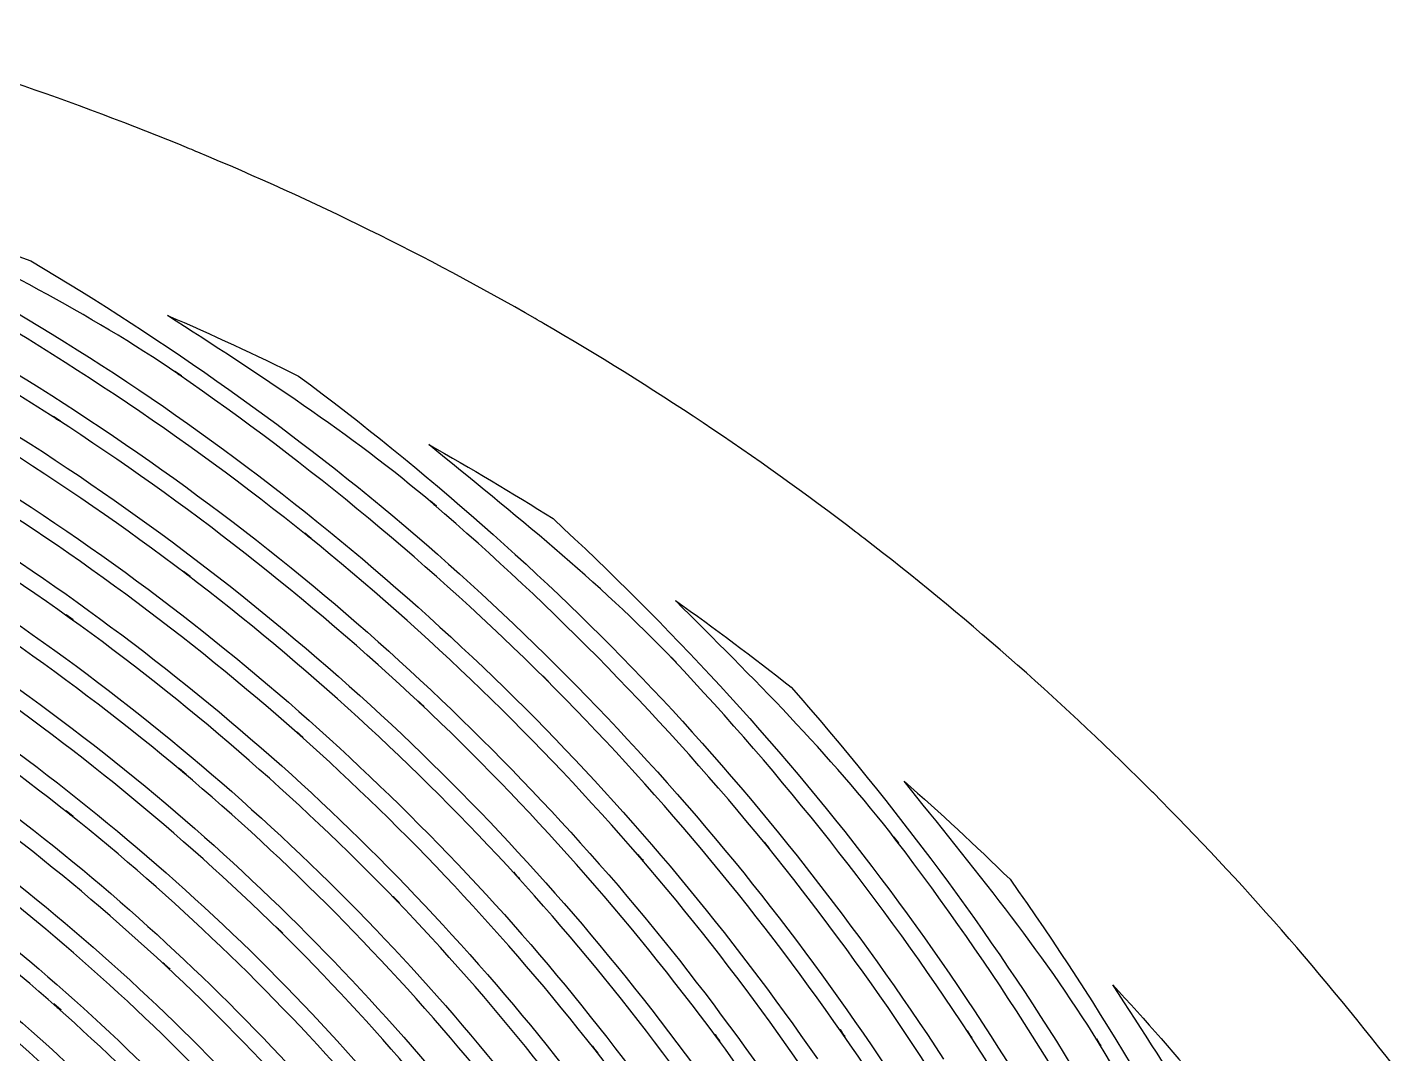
# Model space of a CAD drawing. Extents: x 1 to 1501, y -1248 to 252.
# Drawn here: x 996 to 1345.4, y -34.7 to 226.4 of the extents above; entities that cross this region are included whole.
import ezdxf

# ---------------------------------------------------------------- set-up
doc = ezdxf.new("R2010")
doc.units = 0
doc.layers.add('Ebene_1', color=7, linetype='CONTINUOUS')

msp = doc.modelspace()

# ---------------------------------------------------------------- linework, layer by layer
at = {"layer": 'Ebene_1', "color": 7}
for p, q in [((1031.6685, 153.069), (1031.6685, 153.07123)), ((1035.2088, 137.69634), (1033.5491, 138.83637)), ((1034.3211, 138.19657), (1034.3208, 138.19654)), ((1004.3971, 126.21461), (1002.6561, 127.33911)), ((1003.4741, 126.69931), (1003.4741, 126.69931)), ((1098.1507, 120.20542), (1098.1507, 120.20032)), ((1100.0743, 104.53464), (1098.5427, 105.84142)), ((1099.2407, 105.12402), (1099.2403, 105.12404)), ((1068.2351, 96.33723), (1066.622, 97.63625)), ((1067.366, 96.91505), (1067.3661, 96.91503)), ((1037.4035, 86.67414), (1035.7012, 87.96539)), ((1036.4842, 87.24799), (1036.4845, 87.24804)), ((1160.86, 80.54349), (1160.86, 80.53969)), ((1007.6429, 75.60728), (1005.8553, 76.8869)), ((1006.6853, 76.1695), (1006.6849, 76.16958)), ((1161.1193, 64.76927), (1159.735, 66.23502)), ((1160.375, 65.42462), (1160.3753, 65.42457)), ((1128.5981, 59.94547), (1127.1285, 61.41122)), ((1127.8035, 60.60462), (1127.8031, 60.60467)), ((1096.925, 53.55897), (1095.37, 55.02085)), ((1096.08, 54.22204), (1096.08, 54.22207)), ((1066.1757, 45.66024), (1064.5315, 47.12212)), ((1065.2875, 46.31552), (1065.2877, 46.31554)), ((1036.4106, 36.31119), (1034.6696, 37.77307)), ((1035.4686, 36.96657), (1035.4686, 36.96649)), ((1219.0519, 34.56879), (1219.0518, 34.57399)), ((1007.6935, 25.56616), (1005.8633, 27.02804)), ((1006.7283, 26.19824), (1006.7275, 26.19826)), ((1184.8239, 17.45026), (1183.5171, 19.0556)), ((1184.0951, 18.1948), (1184.0949, 18.19476)), ((1217.6749, 18.84624), (1216.4496, 20.44384)), ((1216.9886, 19.59074), (1216.9889, 19.59074)), ((1152.6592, 14.41017), (1151.2671, 16.02328)), ((1151.8841, 15.15858), (1151.8832, 15.15857)), ((1121.2502, 9.76472), (1119.7689, 11.39333)), ((1120.4479, 10.49753), (1120.4472, 10.49762)), ((1090.6742, 3.57994), (1089.096, 5.21244)), ((1089.798, 4.33604), (1089.7982, 4.33604)), ((1060.9951, -4.10564), (1059.3199, -2.46151)), ((1060.0759, -3.35341), (1060.0761, -3.35334)), ((1032.2774, -13.22977), (1030.5053, -11.57403)), ((1031.3233, -12.49303), (1031.3234, -12.49297)), ((1272.1445, -17.25862), (1272.1445, -17.25862)), ((1004.587, -23.73428), (1002.7141, -22.07463)), ((1003.5791, -22.99363), (1003.5788, -22.99367)), ((1172.2757, -31.69126), (1170.9728, -29.91919)), ((1171.5508, -30.87309), (1171.5507, -30.87306)), ((1203.9952, -30.35736), (1202.7815, -28.60077)), ((1203.3205, -29.55467), (1203.3202, -29.55466)), ((1236.3037, -30.69471), (1235.1714, -28.95751)), ((1235.6644, -29.88431), (1235.6637, -29.88431)), ((1269.116, -32.73429), (1268.0651, -31.01649)), ((1141.2153, -34.64601), (1139.8193, -32.85452)), ((1140.4393, -33.81622), (1140.4403, -33.81621)), ((1268.5151, -31.92779), (1268.515, -31.92779))]:
    msp.add_line(p, q, dxfattribs=at)
for points in [[(1037.2905, 195.48429), (1007.66829, 207.70652), (977.2932, 218.01766), (946.352, 226.35431)], [(1039.3805, 194.60409), (1038.68428, 194.89854), (1037.98761, 195.19194), (1037.2905, 195.48429)], [(1125.2122, 152.27561), (1097.53195, 168.19802), (1068.86304, 182.33629), (1039.3805, 194.60409)], [(926.06082, 189.01321), (962.50382, 172.24427), (997.58949, 152.64489), (1030.6254, 129.87898)], [(1003.4739, 126.70461), (969.36411, 148.66689), (933.37219, 167.5612), (895.91968, 183.15549)], [(962.11905, 178.81111), (973.81093, 175.16735), (985.4064, 171.22116), (996.89379, 166.97651)], [(1034.3208, 138.19534), (1011.5012, 153.84127), (986.68035, 166.1139), (962.11905, 178.80991)], [(894.03922, 174.24321), (930.97493, 158.75899), (966.45942, 140.02193), (1000.0773, 118.25378)], [(1067.3661, 96.91568), (1035.7369, 122.3231), (1001.9182, 144.87414), (966.29916, 164.29769)], [(996.89379, 166.97651), (1031.3801, 146.49293), (1064.2171, 123.33916), (1094.688, 97.24851)], [(963.4801, 155.64987), (998.60378, 136.38797), (1031.9372, 114.03982), (1063.1046, 88.87277)], [(1031.6685, 153.07123), (1042.91962, 148.22382), (1054.04315, 143.08549), (1065.0279, 137.66143)], [(1099.2403, 105.12182), (1078.1772, 123.07141), (1054.9029, 138.06526), (1031.6685, 153.069)], [(1127.3527, 151.02701), (1126.63989, 151.44439), (1125.92639, 151.86059), (1125.2122, 152.27561)], [(1206.7668, 97.96517), (1181.44971, 117.32178), (1154.92457, 135.04499), (1127.3527, 151.02701)], [(1036.4846, 87.24736), (1005.1824, 110.95485), (971.83672, 131.83498), (936.8369, 149.63495)], [(934.31632, 140.89538), (968.81811, 123.2368), (1001.6732, 102.54087), (1032.506, 79.05844)], [(1033.5491, 138.83637), (1033.8251, 138.64667), (1034.0451, 138.38667), (1034.3211, 138.19657)], [(1034.3208, 138.19654), (1034.6018, 138.00404), (1034.9278, 137.88924), (1035.2088, 137.69634)], [(1127.8031, 60.60347), (1098.9981, 89.18421), (1067.7178, 115.15233), (1034.3208, 138.19534)], [(1065.0279, 137.66143), (1097.1831, 113.68814), (1127.4155, 87.22643), (1154.9931, 58.09585)], [(1006.6848, 76.17088), (975.77545, 98.2395), (942.96606, 117.51328), (908.63846, 133.7618)], [(1030.6254, 129.87898), (1063.5344, 107.05457), (1094.3455, 81.35205), (1122.704, 53.07427)], [(1002.6561, 127.33911), (1002.9471, 127.15081), (1003.1831, 126.88801), (1003.4741, 126.69931)], [(1096.0798, 54.22737), (1067.4189, 81.08539), (1036.4335, 105.33906), (1003.4739, 126.70461)], [(1003.4741, 126.69931), (1003.7671, 126.51081), (1004.1051, 126.40351), (1004.3971, 126.21461)], [(906.43606, 124.93108), (940.25748, 108.81032), (972.56943, 89.70211), (1002.9972, 67.84427)], [(1160.3753, 65.42967), (1141.2942, 85.49304), (1119.5627, 102.68173), (1098.1507, 120.20542)], [(1098.1507, 120.20032), (1108.84093, 114.19796), (1119.3736, 107.91921), (1129.7381, 101.37043)], [(1000.0773, 118.25378), (1032.5382, 97.08842), (1063.0525, 73.0804), (1091.2562, 46.5094)], [(1065.2877, 46.31034), (1036.8489, 71.49452), (1006.2313, 94.09687), (973.783, 113.84743)], [(970.68089, 105.29854), (1002.6286, 85.7322), (1032.7647, 63.35419), (1060.7392, 38.43613)], [(1098.5427, 105.84142), (1098.7967, 105.62422), (1098.9867, 105.34152), (1099.2407, 105.12402)], [(1099.2403, 105.12404), (1099.5003, 104.90284), (1099.8153, 104.75624), (1100.0743, 104.53464)], [(1184.0949, 18.19253), (1158.4386, 49.62453), (1130.0444, 78.71724), (1099.2403, 105.12182)], [(1129.7381, 101.37043), (1159.207, 74.16739), (1186.5094, 44.69445), (1210.8893, 12.84357)], [(1035.4686, 36.96659), (1007.34, 60.51973), (977.17089, 81.52091), (945.31334, 99.71479)], [(1208.8375, 96.36759), (1208.1482, 96.90132), (1207.45796, 97.43385), (1206.7668, 97.96517)], [(1066.622, 97.63625), (1066.892, 97.41905), (1067.097, 97.13265), (1067.366, 96.91505)], [(1151.8832, 15.15922), (1126.1907, 44.86212), (1097.9073, 72.22382), (1067.3661, 96.91568)], [(1067.3661, 96.91503), (1067.6381, 96.69683), (1067.9631, 96.55593), (1068.2351, 96.33723)], [(1094.688, 97.24851), (1125.0355, 71.10826), (1152.9973, 42.31948), (1178.2474, 11.22664)], [(1280.5739, 33.45653), (1258.02131, 55.92826), (1234.0607, 76.94113), (1208.8375, 96.36759)], [(942.48652, 91.06754), (973.84588, 73.03751), (1003.5306, 52.23908), (1031.1954, 28.932)], [(1035.7012, 87.96539), (1035.9832, 87.75069), (1036.2022, 87.46309), (1036.4842, 87.24799)], [(1063.1046, 88.87277), (1093.1742, 64.43168), (1121.0068, 37.36136), (1146.28, 7.9888)], [(1006.7275, 26.19906), (978.97167, 48.19233), (949.30982, 67.65859), (918.08838, 84.37163)], [(1036.4845, 87.24804), (1036.7725, 87.02954), (1037.1155, 86.89314), (1037.4035, 86.67414)], [(1120.4473, 10.49694), (1094.7935, 38.52261), (1066.6989, 64.20902), (1036.4846, 87.24736)], [(1216.9889, 19.59454), (1200.118, 41.53048), (1180.4684, 61.03656), (1160.86, 80.54349)], [(1160.86, 80.53969), (1170.8604, 73.45631), (1180.6754, 66.11474), (1190.2951, 58.52239)], [(1005.8553, 76.8869), (1006.1533, 76.6735), (1006.3873, 76.3835), (1006.6853, 76.1695)], [(1032.506, 79.05844), (1062.2335, 56.25902), (1089.8676, 30.85491), (1115.0883, 3.14948)], [(915.57567, 75.62672), (946.27942, 59.06816), (975.43242, 39.79862), (1002.7064, 18.04743)], [(1089.7981, 4.33734), (1064.2833, 30.70259), (1036.4717, 54.74535), (1006.6848, 76.17088)], [(1006.6849, 76.16958), (1006.9869, 75.95408), (1007.3409, 75.82338), (1007.6429, 75.60728)], [(1002.9972, 67.84427), (1032.2984, 46.63563), (1059.646, 22.85449), (1084.7185, -3.21764)], [(1060.0761, -3.35364), (1034.7793, 21.40965), (1007.3257, 43.86231), (978.03291, 63.73752)], [(1159.735, 66.23502), (1159.972, 65.98482), (1160.138, 65.67522), (1160.375, 65.42462)], [(1235.6637, -29.87921), (1213.4375, 4.05787), (1188.2445, 35.95202), (1160.3753, 65.42967)], [(1160.3753, 65.42457), (1160.6033, 65.18447), (1160.8913, 65.00957), (1161.1193, 64.76927)], [(1127.1285, 61.41122), (1127.3775, 61.16352), (1127.5545, 60.85282), (1127.8035, 60.60462)], [(1127.8031, 60.60467), (1128.0481, 60.36177), (1128.3531, 60.18877), (1128.5981, 59.94547)], [(1203.3202, -29.55586), (1180.8703, 2.67518), (1155.5992, 32.84899), (1127.8031, 60.60347)], [(1154.9931, 58.09585), (1182.4454, 28.92291), (1207.2483, -2.63198), (1229.1104, -36.19707)], [(1190.2951, 58.52239), (1216.7619, 28.38564), (1240.8359, -3.78207), (1261.7524, -38.01183)], [(974.62058, 55.30005), (1003.4193, 35.62733), (1030.3958, 13.41641), (1055.2407, -11.06212)], [(1095.37, 55.02085), (1095.63, 54.77645), (1095.82, 54.46695), (1096.08, 54.22204)], [(1171.5505, -30.86776), (1148.9698, -0.31747), (1123.7152, 28.16068), (1096.0798, 54.22737)], [(1096.08, 54.22207), (1096.342, 53.97667), (1096.664, 53.80477), (1096.925, 53.55897)], [(1122.704, 53.07427), (1150.0647, 25.6155), (1174.9217, -4.22429), (1196.9918, -36.09238)], [(1031.3224, -12.49267), (1006.3131, 10.72093), (979.27976, 31.65278), (950.53939, 50.04612)], [(1064.5315, 47.12212), (1064.8075, 46.87682), (1065.0125, 46.56132), (1065.2875, 46.31552)], [(1065.2877, 46.31554), (1065.5637, 46.07114), (1065.8997, 45.90504), (1066.1757, 45.66024)], [(1140.4403, -33.82141), (1117.8222, -4.9299), (1092.6728, 21.88772), (1065.2877, 46.31034)], [(1091.2562, 46.5094), (1118.4353, 20.72937), (1143.2573, -7.42265), (1165.4434, -37.60855)], [(947.41888, 41.50336), (975.66561, 23.2901), (1002.2218, 2.58133), (1026.7749, -20.37237)], [(1060.7392, 38.43613), (1087.6608, 14.27899), (1112.3688, -12.22985), (1134.5811, -40.7766)], [(1003.5839, -22.99367), (978.94026, -1.28175), (952.41018, 18.17366), (924.2926, 35.144)], [(1034.6696, 37.77307), (1034.9596, 37.52907), (1035.1786, 37.21107), (1035.4686, 36.96657)], [(1110.0706, -38.35294), (1087.4947, -11.07536), (1062.5304, 14.13133), (1035.4686, 36.96659)], [(1035.4686, 36.96649), (1035.7626, 36.72039), (1036.1176, 36.55779), (1036.4106, 36.31119)], [(1219.0518, 34.57399), (1228.25583, 26.4845), (1237.24852, 18.15768), (1246.0208, 9.6019)], [(1268.5151, -31.93299), (1254.0252, -8.34567), (1236.3682, 12.99689), (1219.0519, 34.56879)], [(1282.4662, 31.56424), (1281.83656, 32.19613), (1281.20579, 32.82689), (1280.5739, 33.45653)], [(1345.3539, -40.14137), (1325.93392, -14.92943), (1304.92889, 9.02086), (1282.4662, 31.56424)], [(1031.1954, 28.932), (1057.7862, 6.35193), (1082.3029, -18.56197), (1104.4558, -45.50733)], [(921.49297, 26.48131), (949.09585, 9.68107), (975.13132, -9.56448), (999.29408, -31.01654)], [(1005.8633, 27.02804), (1006.1763, 26.77884), (1006.4153, 26.44804), (1006.7283, 26.19824)], [(1080.4996, -44.40916), (1058.0624, -18.72082), (1033.3764, 4.90949), (1006.7275, 26.19906)], [(1006.7275, 26.19826), (1007.0295, 25.95886), (1007.3915, 25.80616), (1007.6935, 25.56616)], [(1002.7064, 18.04743), (1028.895, -3.0194), (1053.1368, -26.39118), (1075.1562, -51.78525)], [(1183.5171, 19.0556), (1183.7361, 18.787), (1183.8771, 18.4637), (1184.0951, 18.1948)], [(1184.0949, 18.19476), (1184.3149, 17.92516), (1184.6039, 17.72026), (1184.8239, 17.45026)], [(1249.7744, -79.35759), (1230.8146, -44.95811), (1208.8375, -12.31307), (1184.0949, 18.19253)], [(1216.4496, 20.44384), (1216.6546, 20.17634), (1216.7836, 19.85854), (1216.9886, 19.59074)], [(1281.9162, -83.07801), (1263.3572, -46.99827), (1241.629, -12.63946), (1216.9889, 19.59454)], [(1216.9889, 19.59074), (1217.1949, 19.32264), (1217.4699, 19.11464), (1217.6749, 18.84624)], [(1051.8167, -51.96361), (1029.5818, -27.79924), (1005.2295, -5.67303), (979.04108, 14.14263)], [(1151.2671, 16.02328), (1151.4991, 15.75458), (1151.6521, 15.42758), (1151.8841, 15.15858)], [(1218.0359, -77.33447), (1198.7735, -44.60047), (1176.6366, -13.64908), (1151.8832, 15.15922)], [(1151.8832, 15.15857), (1152.1192, 14.88637), (1152.4242, 14.68277), (1152.6592, 14.41017)], [(1119.7689, 11.39333), (1120.0219, 11.11603), (1120.1949, 10.77533), (1120.4479, 10.49753)], [(1120.4472, 10.49762), (1120.6922, 10.22992), (1121.0052, 10.03302), (1121.2502, 9.76472)], [(1186.8016, -77.04108), (1167.328, -45.9461), (1145.1239, -16.65353), (1120.4473, 10.49694)], [(1178.2474, 11.22664), (1202.5873, -18.9404), (1224.1883, -51.21413), (1242.8063, -85.21063)], [(1210.8893, 12.84357), (1235.1414, -19.03676), (1256.5037, -53.0094), (1274.7387, -88.67343)], [(1146.28, 7.9888), (1170.6179, -20.49376), (1192.3695, -51.09095), (1211.2771, -83.43466)], [(1246.0208, 9.6019), (1269.2005, -23.1402), (1289.7854, -57.65637), (1307.0123, -93.88881)], [(975.3418, 5.82505), (1001.0478, -13.77501), (1024.9391, -35.64298), (1046.7331, -59.51343)], [(1089.096, 5.21244), (1089.356, 4.94244), (1089.538, 4.60654), (1089.798, 4.33604)], [(1156.1214, -78.36916), (1136.5188, -48.88137), (1114.3263, -21.19992), (1089.7981, 4.33734)], [(1089.7982, 4.33604), (1090.0672, 4.05824), (1090.4062, 3.85824), (1090.6742, 3.57994)], [(1024.0899, -60.95202), (1002.1479, -38.27398), (978.21387, -17.61165), (952.57457, 0.78022)], [(1115.0883, 3.14948), (1139.3442, -23.6944), (1161.1543, -52.64984), (1180.2638, -83.37263)], [(1059.3199, -2.46151), (1059.5989, -2.73521), (1059.7979, -3.07911), (1060.0759, -3.35341)], [(1060.0761, -3.35334), (1060.3591, -3.63084), (1060.7121, -3.82754), (1060.9951, -4.10564)], [(1126.0775, -81.30225), (1106.4461, -53.40324), (1084.3602, -27.31392), (1060.0761, -3.35364)], [(1084.7185, -3.21764), (1108.8006, -28.45495), (1130.577, -55.79297), (1149.7932, -84.90818)], [(949.15221, -7.64979), (974.29635, -25.83706), (997.75068, -46.25144), (1019.2367, -68.64142)], [(997.33819, -71.28498), (975.76008, -50.04423), (952.32367, -30.7903), (927.29242, -13.75996)], [(1030.5053, -11.57403), (1030.8063, -11.85423), (1031.0233, -12.21213), (1031.3233, -12.49303)], [(1096.7654, -85.82302), (1077.1835, -59.47342), (1055.2862, -34.93224), (1031.3224, -12.49267)], [(1031.3234, -12.49297), (1031.6184, -12.76687), (1031.9824, -12.95527), (1032.2774, -13.22977)], [(1055.2407, -11.06212), (1079.0853, -34.74975), (1100.7557, -60.52777), (1120.0013, -88.08399)], [(1272.1445, -17.25862), (1280.45293, -26.26623), (1288.52634, -35.48781), (1296.3566, -44.91406)], [(1314.372, -88.54543), (1302.4317, -63.58066), (1287.2497, -40.42803), (1272.1445, -17.25862)], [(1026.7749, -20.37237), (1050.2808, -42.54485), (1071.7459, -66.78553), (1090.9189, -92.79534)], [(1002.7141, -22.07463), (1003.0301, -22.35403), (1003.2641, -22.71343), (1003.5791, -22.99363)], [(1003.5788, -22.99367), (1003.8928, -23.26998), (1004.2738, -23.45728), (1004.587, -23.73428)], [(1068.2359, -91.84143), (1048.7881, -67.00126), (1027.1538, -43.96229), (1003.5839, -22.99367)], [(999.29408, -31.01654), (1022.4019, -51.73618), (1043.5953, -74.49648), (1062.6276, -99.01507)], [(1170.9728, -29.91919), (1171.1938, -30.21909), (1171.3298, -30.57279), (1171.5508, -30.87309)], [(1228.3968, -124.88149), (1212.2791, -91.91504), (1193.2595, -60.45293), (1171.5505, -30.86776)], [(1171.5507, -30.87306), (1171.7677, -31.16666), (1172.0597, -31.39716), (1172.2757, -31.69126)], [(1202.7815, -28.60077), (1202.9905, -28.90137), (1203.1125, -29.25367), (1203.3205, -29.55467)], [(1203.3202, -29.55466), (1203.5202, -29.84206), (1203.7952, -30.06966), (1203.9952, -30.35736)], [(1259.4336, -128.45154), (1243.7022, -93.88617), (1224.924, -60.79189), (1203.3202, -29.55586)], [(1235.1714, -28.95751), (1235.3634, -29.25101), (1235.4724, -29.59041), (1235.6644, -29.88431)], [(1290.7766, -133.74605), (1275.5192, -97.55834), (1257.0778, -62.79804), (1235.6637, -29.87921)], [(1235.6637, -29.88431), (1235.8527, -30.17281), (1236.1147, -30.40591), (1236.3037, -30.69471)], [(1268.0651, -31.01649), (1268.2421, -31.30599), (1268.3381, -31.63799), (1268.5151, -31.92779)], [(1139.8193, -32.85452), (1140.0543, -33.15592), (1140.2053, -33.51432), (1140.4393, -33.81622)], [(1140.4403, -33.81621), (1140.6743, -34.11491), (1140.9823, -34.34691), (1141.2153, -34.64601)], [(1197.748, -123.00357), (1181.3381, -91.63004), (1162.1622, -61.78195), (1140.4403, -33.82141)], [(1268.515, -31.92779), (1268.691, -32.21409), (1268.941, -32.44779), (1269.116, -32.73429)], [(1322.3523, -140.82139), (1307.665, -103.00178), (1289.6487, -66.56271), (1268.5151, -31.93299)]]:
    msp.add_open_spline(points, degree=3, dxfattribs=at)

doc.saveas('drawing.dxf')
